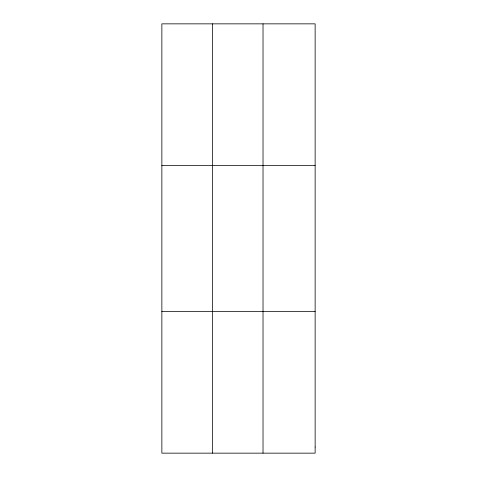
<?xml version="1.0" encoding="UTF-8"?>
<svg xmlns="http://www.w3.org/2000/svg" width="477" height="477" viewBox="0 0 477 477"><rect width="100%" height="100%" fill="white"/><g stroke="black" fill="none" stroke-linecap="round" stroke-linejoin="round"><path stroke-width="0.72" d="M212.444 453.15L212.444 23.85M263.024 453.15L263.024 23.85M161.864 165.519L315.136 165.519M161.864 311.481L315.136 311.481M315.136 446.991L315.136 453.15L161.864 453.15L161.864 23.85L315.136 23.85L315.136 446.991"/></g></svg>
